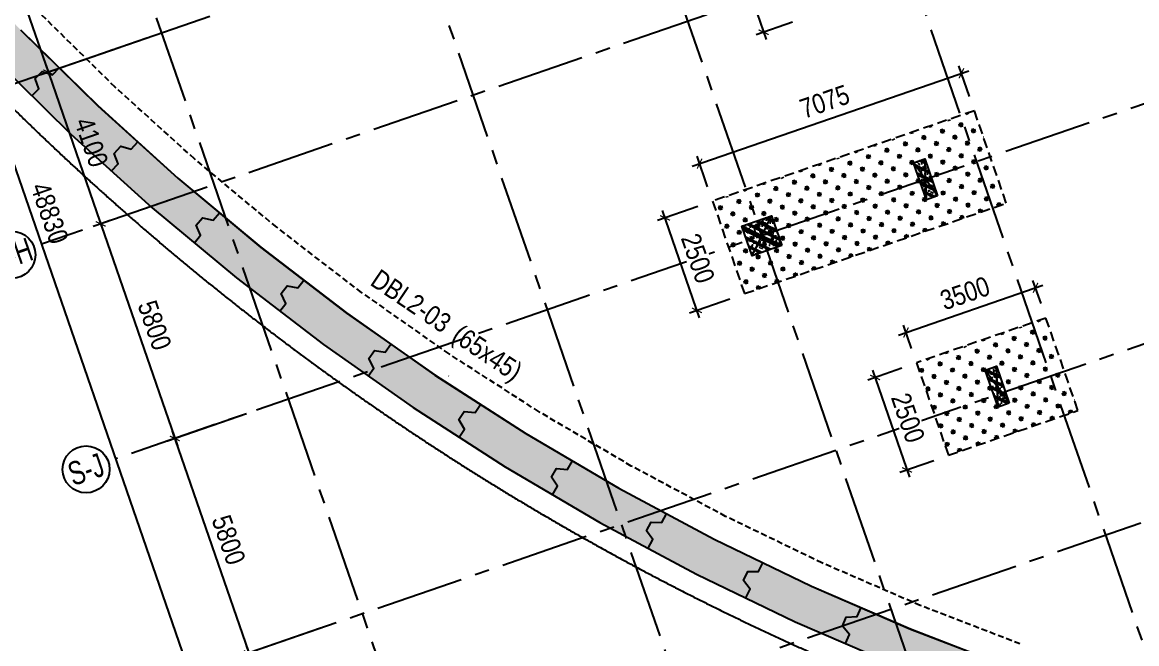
# Model space of a CAD drawing. Header units: millimetres. Extents: x -1534340 to 1713810, y -1348191 to 1114081.
# Drawn here: x 862787 to 891251, y -336203 to -320323 of the extents above; entities that cross this region are included whole.
import ezdxf
from ezdxf.enums import TextEntityAlignment as Align
from ezdxf.xclip import XClip

# ---------------------------------------------------------------- set-up
doc = ezdxf.new("R2010")
doc.units = ezdxf.units.MM
doc.header["$LTSCALE"] = 100
doc.header["$XCLIPFRAME"] = 0
doc.header["$PDMODE"] = 32
doc.header["$PDSIZE"] = 2.5
for name, pattern in [('CENTER2', [1.125, 0.75, -0.125, 0.125, -0.125]), ('DASHED', [4.5, 3, -1.5]), ('HIDDEN', [0.375, 0.25, -0.125]), ('Xref_ST_MBDV Cot vach 30.7.2022$0$DASHDOT', [1, 0.5, -0.25, 0, -0.25])]:
    doc.linetypes.add(name, pattern=pattern)
doc.layers.add('0-Hatch', color=250, linetype='Continuous', lineweight=40)
doc.layers.add('ccu12-Tencaukien', color=9, linetype='Continuous', lineweight=15)
for name, color, linetype in [('0-khuat', 3, 'HIDDEN'), ('ccu11-Khuat', 9, 'DASHED'), ('ccu11-Manh', 8, 'Continuous'), ('ccu12-Text', 31, 'Continuous'), ('ccu12-Truc', 13, 'CENTER2'), ('KC2-DIM', 251, 'Continuous'), ('KT-Dim', 8, 'Continuous'), ('Xref.Asix of Basement B2$0$Xref.Asix of Basement$0$KT-Net cot vach', 6, 'Continuous'), ('Xref_ST_MBDV Cot vach 30.7.2022$0$Xref_ST_MBDV Cot vach 30.7.2022|Xref_ST_MBDV Cot vach 30.7.2022|Xref_ST_MBDV Cot vach 30.7.2022|Xref_ST_MBDV Cot vach 30.7.2022|A-CORE-OTLN', 2, 'Continuous'), ('Xref_ST_MBDV Cot vach 30.7.2022$0$Xref_ST_MBDV Cot vach 30.7.2022|Xref_ST_MBDV Cot vach 30.7.2022|Xref_ST_MBDV Cot vach 30.7.2022|Xref_ST_MBDV Cot vach 30.7.2022|A-WALL-PATT', 251, 'Continuous'), ('Xref_ST_MBDV Cot vach 30.7.2022$0$Xref_ST_MBDV Cot vach 30.7.2022|Xref_ST_MBDV Cot vach 30.7.2022|Xref_ST_MBDV Cot vach 30.7.2022|Xref_ST_MBDV Cot vach 30.7.2022|ccu12-Thay', 7, 'Continuous'), ('Xref_ST_MBDV Cot vach 30.7.2022$0$Xref_ST_MBDV Cot vach 30.7.2022|Xref_ST_MBDV Cot vach 30.7.2022|Xref_ST_MBDV Cot vach 30.7.2022|Xref_ST_MBDV Cot vach 30.7.2022|Site_plot line', 1, 'Xref_ST_MBDV Cot vach 30.7.2022$0$DASHDOT'), ('Xref_ST_MBDV Cot vach 30.7.2022|Xref_ST_MBDV Cot vach 30.7.2022|Xref_ST_MBDV Cot vach 30.7.2022|Xref_ST_MBDV Cot vach 30.7.2022|A-GRID-SYM', 50, 'Continuous')]:
    doc.layers.add(name, color=color, linetype=linetype)
doc.styles.add('Arial Narrow', font='ARIALN.TTF')
doc.styles.add('HBA-Text', font='GOTHIC.TTF')
doc.dimstyles.new('ccu12-200', dxfattribs={"dimscale": 200, "dimtxt": 2.5, "dimasz": 1, "dimexe": 1, "dimexo": 2, "dimgap": 1, "dimtad": 1, "dimdec": 0, "dimrnd": 5, "dimdsep": 46, "dimtxsty": 'Arial Narrow', "dimblk": 'ARCHTICK', "dimcen": -1, "dimdle": 1, "dimclrd": 256, "dimclre": 256, "dimclrt": 3, "dimadec": 0, "dimazin": 2, "dimtfac": 0.1, "dimtdec": 0, "dimtmove": 0, "dimatfit": 1, "dimldrblk": 'ARCHTICK', "dimfxl": 1, "dimtvp": 0.833333, "dimtolj": 1, "dimtzin": 12, "dimarcsym": 0})
pattern_1 = [(50, (-650, 1050), (286.904, -25.1), [30, -330]), (355, (-650, 1050), (-55.5, 300.877), [24, -264]), (100.451, (-626.1, 1047.9), (231.404, 275.776), [25.496, -280.457]), (46.184, (-650, 1130), (426.9, -66.21), [45, -495]), (96.636, (-614.43, 1124.5), (373.87, 389.65), [38.24, -420.685]), (351.184, (-650, 1130), (373.86, 389.65), [36, -396]), (21, (-610, 1110), (238.763, -161.048), [30, -330]), (326, (-610, 1110), (97.326, 290.06), [24, -264]), (71.451, (-590.1, 1096.58), (336.09, 129.01), [25.496, -280.457]), (37.5, (-650, 1050), (4.864, 133.1575), [0, -260.8, 0, -268, 0, -265]), (7.5, (-650, 1050), (105.228, 157.765), [0, -152.8, 0, -254.8, 0, -101]), (327.5, (-739.2, 1050), (213.529, -9.022), [0, -100, 0, -312, 0, -414]), (317.5, (-779.2, 1050), (233.274, 40.042), [0, -130, 0, -207.2, 0, -294]), (45, (-650, 1050), (-120.208, 120.208), []), (45, (-650, 1099), (-120.208, 120.208), [])]

# ---------------------------------------------------------------- blocks, each defined once
blk = doc.blocks.new('Xref_ST_MBDV Cot vach 30.7.2022$0$Tuong Vay01-flat-1')
at = {"layer": 'Xref_ST_MBDV Cot vach 30.7.2022$0$Xref_ST_MBDV Cot vach 30.7.2022|Xref_ST_MBDV Cot vach 30.7.2022|Xref_ST_MBDV Cot vach 30.7.2022|Xref_ST_MBDV Cot vach 30.7.2022|A-WALL-PATT'}
h = blk.add_hatch(dxfattribs=at)
h.set_pattern_fill('ACET-2D-VATLIEU04', color=256, scale=50, pattern_type=2)
h.set_pattern_definition([(50, (-11139561.84, -1407213.45), (-225.902474, 189.5546825), [37.5, -412.5]), (355, (-11139561.84, -1407213.45), (32.127212, 367.215716), [30, -330]), (100.4514, (-11139531.95, -1407216.06), (-341.231527, -62.944187), [31.870095, -350.571056]), (46.1842, (-11139561.84, -1407113.45), (-319.180497, 306.252097), [56.25, -618.75]), (96.6356, (-11139517.37, -1407120.34), (-516.995922, -60.144022), [47.805144, -525.8565]), (351.1842, (-11139561.84, -1407113.45), (84.740774, 546.39543), [45, -495]), (21, (-11139511.84, -1407138.45), (-105.680822, 275.3079534), [37.5, -412.5]), (326, (-11139511.84, -1407138.45), (206.128805, 305.59852), [30, -330]), (71.4514, (-11139486.97, -1407155.22), (-328.963765, 110.380101), [31.870095, -350.571056]), (37.5, (-11139561.84, -1407213.45), (-78.1345294, 101.8269012), [0, -326, 0, -335, 0, -331.25]), (7.5, (-11139561.84, -1407213.45), (-23.2793464, 176.824191), [0, -191, 0, -318.5, 0, -126.25]), (327.5, (-11139673.34, -1407213.45), (71.9444175, 112.9301145), [0, -125, 0, -390, 0, -517.5000003]), (317.5, (-11139723.34, -1407213.45), (158.0205496, 172.449169), [0, -162.5, 0, -259, 0, -367.5]), (45, (-11139561.84, -1407213.45), (-150.260191, 150.260191), []), (45, (-11139561.84, -1407152.2), (-150.260191, 150.260191), [])])
h.paths.add_polyline_path([(-82665, -118500), (-81837, -121132), (-80903, -123728), (-79863, -126284), (-78720, -128795), (-77475, -131258), (-76131, -133667), (-74689, -136020), (-73153, -138312), (-71525, -140539), (-69807, -142699), (-68002, -144786), (-66114, -146798), (-64145, -148731), (-62100, -150582), (-59980, -152349), (-57790, -154027), (-55533, -155614), (-53213, -157109), (-50835, -158507), (-48401, -159807), (-45916, -161007), (-43385, -162104), (-40811, -163097), (-38198, -163985), (-35551, -164765), (-32875, -165436), (-30174, -165998), (-27451, -166448), (-24702, -166789), (-4397, -168938), (36420, -167648), (41836, -160719), (12445, -24368), (8473, -9249), (-4719, -5521), (-10557, -9947), (-34021, -27848), (-39777, -32009), (-41249, -35294), (-45787, -38574), (-49368, -38942), (-57644, -44924), (-59845, -46601), (-61969, -48362), (-64020, -50208), (-65993, -52137), (-67887, -54144), (-69696, -56226), (-71420, -58381), (-73054, -60604), (-74596, -62892), (-76043, -65242), (-77394, -67648), (-78645, -70107), (-79794, -72615), (-80841, -75168), (-81782, -77762), (-82617, -80392), (-83343, -83054), (-83961, -85743), (-84468, -88455), (-84865, -91186), (-85149, -93930), (-85321, -96684), (-85381, -99530), (-85329, -102201), (-85163, -104955), (-84886, -107701), (-84496, -110432), (-83996, -113146), (-83385, -115836)], flags=16)
h.paths.add_polyline_path([(-83625, -118781), (-82785, -121452), (-81837, -124086), (-80781, -126680), (-79621, -129228), (-78358, -131727), (-76994, -134172), (-75531, -136560), (-73973, -138886), (-72320, -141146), (-70577, -143337), (-68746, -145455), (-66829, -147497), (-64832, -149459), (-62755, -151337), (-60604, -153130), (-58382, -154833), (-56092, -156444), (-53738, -157960), (-51324, -159379), (-48854, -160699), (-46333, -161916), (-43764, -163030), (-41151, -164038), (-38500, -164938), (-35814, -165730), (-33098, -166411), (-30357, -166981), (-27595, -167438), (-24816, -167783), (-4434, -169940), (36920, -168633), (42913, -160966), (13418, -24135), (9295, -8442), (-4926, -4424), (-11163, -9151), (-34617, -27045), (-40580, -31355), (-42052, -34640), (-46156, -37607), (-49737, -37975), (-58240, -44121), (-60467, -45819), (-62623, -47605), (-64704, -49479), (-66707, -51435), (-68628, -53472), (-70465, -55586), (-72214, -57772), (-73872, -60029), (-75437, -62350), (-76905, -64734), (-78276, -67176), (-79545, -69672), (-80712, -72217), (-81774, -74808), (-82729, -77440), (-83576, -80109), (-84314, -82810), (-84940, -85539), (-85455, -88291), (-85857, -91062), (-86146, -93847), (-86321, -96642), (-86382, -99529), (-86328, -102241), (-86160, -105036), (-85879, -107821), (-85484, -110593), (-84976, -113347), (-84356, -116078)])
at = {"layer": 'Xref_ST_MBDV Cot vach 30.7.2022$0$Xref_ST_MBDV Cot vach 30.7.2022|Xref_ST_MBDV Cot vach 30.7.2022|Xref_ST_MBDV Cot vach 30.7.2022|Xref_ST_MBDV Cot vach 30.7.2022|A-CORE-OTLN', "color": 6}
for points in [[(-66829, -147497), (-64832, -149459), (-62755, -151337), (-60604, -153130), (-58382, -154833), (-56092, -156444), (-53738, -157960), (-51324, -159379), (-48854, -160699), (-46333, -161916), (-43764, -163030), (-41151, -164038), (-38500, -164938), (-35814, -165730), (-33098, -166411), (-30357, -166981), (-27595, -167438), (-24816, -167783), (-4434, -169940)], [(-66114, -146798), (-64145, -148731), (-62100, -150582), (-59980, -152349), (-57790, -154027), (-55533, -155614), (-53213, -157109), (-50835, -158507), (-48401, -159807), (-45916, -161007), (-43385, -162104), (-40811, -163097), (-38198, -163985), (-35551, -164765), (-32875, -165436), (-30174, -165998), (-27451, -166448), (-24702, -166789), (-4397, -168938)]]:
    blk.add_lwpolyline(points, dxfattribs=at)
at = {"layer": 'Xref_ST_MBDV Cot vach 30.7.2022$0$Xref_ST_MBDV Cot vach 30.7.2022|Xref_ST_MBDV Cot vach 30.7.2022|Xref_ST_MBDV Cot vach 30.7.2022|Xref_ST_MBDV Cot vach 30.7.2022|ccu12-Thay', "ltscale": 10}
for points in [[(-65830, -148478), (-65655, -148300), (-65746, -148035), (-65571, -147857), (-65305, -147943), (-65130, -147764)], [(-63793, -150398), (-63626, -150213), (-63727, -149952), (-63560, -149767), (-63290, -149842), (-63123, -149657)], [(-61680, -152234), (-61520, -152042), (-61632, -151786), (-61472, -151593), (-61200, -151657), (-61040, -151465)], [(-59493, -153981), (-59341, -153783), (-59464, -153532), (-59311, -153333), (-59037, -153386), (-58885, -153188)], [(-57237, -155639), (-57093, -155434), (-57226, -155188), (-57082, -154983), (-56805, -155025), (-56661, -154821)], [(-54915, -157202), (-54779, -156992), (-54922, -156752), (-54787, -156541), (-54508, -156572), (-54373, -156362)], [(-52531, -158670), (-52404, -158455), (-52557, -158220), (-52430, -158004), (-52151, -158023), (-52024, -157808)], [(-50089, -160039), (-49971, -159819), (-50133, -159590), (-50015, -159370), (-49736, -159377), (-49618, -159157)], [(-47594, -161307), (-47485, -161082), (-47656, -160861), (-47547, -160636), (-47267, -160632), (-47159, -160407)], [(-45048, -162473), (-44949, -162244), (-45129, -162029), (-45029, -161800), (-44750, -161785), (-44651, -161555)]]:
    blk.add_lwpolyline(points, dxfattribs=at)
at = {"layer": 'Xref_ST_MBDV Cot vach 30.7.2022$0$Xref_ST_MBDV Cot vach 30.7.2022|Xref_ST_MBDV Cot vach 30.7.2022|Xref_ST_MBDV Cot vach 30.7.2022|Xref_ST_MBDV Cot vach 30.7.2022|Site_plot line', "ltscale": 5000}
blk.add_arc((-17764, -99529), 69167, 126.14636, 263.7927, dxfattribs=at)
blk = doc.blocks.new('GRID-SYM-flat-91')
at = {"layer": 'Xref_ST_MBDV Cot vach 30.7.2022|Xref_ST_MBDV Cot vach 30.7.2022|Xref_ST_MBDV Cot vach 30.7.2022|Xref_ST_MBDV Cot vach 30.7.2022|A-GRID-SYM'}
blk.add_circle((0, 0, 0), 900, dxfattribs=at)
at = {"layer": 'Xref_ST_MBDV Cot vach 30.7.2022|Xref_ST_MBDV Cot vach 30.7.2022|Xref_ST_MBDV Cot vach 30.7.2022|Xref_ST_MBDV Cot vach 30.7.2022|A-GRID-SYM', "style": 'HBA-Text'}
blk.add_attdef('GRID', text='', height=900, rotation=19.0471, dxfattribs=at).set_placement((0, 0, 0), align=Align.MIDDLE_CENTER)
blk = doc.blocks.new('_ARCHTICK')
at = {"color": 0, "linetype": 'ByBlock', "const_width": 0.15}
blk.add_lwpolyline([(-0.5, -0.5), (0.5, 0.5)], dxfattribs=at)
blk = doc.blocks.new('*D1140')
at = {"layer": 'Defpoints', "color": 0, "transparency": 16777216}
for p in [(312032, -68726, 0), (315815, -77470), (312921, -78469)]:
    blk.add_point(p, dxfattribs=at)
at = {"layer": 'KT-Dim', "lineweight": -2, "transparency": 16777216}
for p, q in [((311654, -68857), (309632, -69555)), ((309756, -69300), (312986, -78659)), ((315437, -77601), (312732, -78535))]:
    blk.add_line(p, q, dxfattribs=at)
at = {"layer": 'KT-Dim', "lineweight": -2, "transparency": 16777216, "xscale": 200, "yscale": 200, "zscale": 200}
for p, rotation in [((309821, -69489), 109.0471379636341), ((312921, -78469), 289.0471379636341)]:
    blk.add_blockref('_ARCHTICK', p, dxfattribs=dict(at, rotation=rotation))
at = {"layer": 'KT-Dim', "color": 3, "transparency": 16777216, "insert": (311801, -73831), "char_height": 500, "attachment_point": 5, "rotation": 289.0471, "style": 'Arial Narrow'}
blk.add_mtext('\\A1;9500', dxfattribs=at)
blk = doc.blocks.new('GRID-SYM-flat-103')
at = {"layer": 'Xref_ST_MBDV Cot vach 30.7.2022|Xref_ST_MBDV Cot vach 30.7.2022|Xref_ST_MBDV Cot vach 30.7.2022|Xref_ST_MBDV Cot vach 30.7.2022|A-GRID-SYM'}
blk.add_circle((0, 0, 0), 900, dxfattribs=at)
at = {"layer": 'Xref_ST_MBDV Cot vach 30.7.2022|Xref_ST_MBDV Cot vach 30.7.2022|Xref_ST_MBDV Cot vach 30.7.2022|Xref_ST_MBDV Cot vach 30.7.2022|A-GRID-SYM', "style": 'HBA-Text'}
blk.add_attdef('GRID', text='', height=900, rotation=19.0471, dxfattribs=at).set_placement((0, 0, 0), align=Align.MIDDLE_CENTER)
blk = doc.blocks.new('*D1107')
at = {"layer": 'Defpoints', "color": 0, "transparency": 16777216}
for p in [(315132, -77706, 0), (316470, -81582, 0), (314259, -82345)]:
    blk.add_point(p, dxfattribs=at)
at = {"layer": 'KT-Dim', "lineweight": -2, "transparency": 16777216}
for p, q in [((314754, -77837), (312732, -78535)), ((312856, -78280), (314324, -82534)), ((316092, -81712), (314070, -82410))]:
    blk.add_line(p, q, dxfattribs=at)
at = {"layer": 'KT-Dim', "lineweight": -2, "transparency": 16777216, "xscale": 200, "yscale": 200, "zscale": 200}
for p, rotation in [((312921, -78469), 109.0471379636341), ((314259, -82345), 289.0471379636341)]:
    blk.add_blockref('_ARCHTICK', p, dxfattribs=dict(at, rotation=rotation))
at = {"layer": 'KT-Dim', "color": 3, "transparency": 16777216, "insert": (314021, -80259), "char_height": 500, "attachment_point": 5, "rotation": 289.0471, "style": 'Arial Narrow'}
blk.add_mtext('\\A1;4100', dxfattribs=at)
blk = doc.blocks.new('*D1108')
at = {"layer": 'Defpoints', "color": 0, "transparency": 16777216}
for p in [(316470, -81582, 0), (318361, -87065, 0), (316152, -87827)]:
    blk.add_point(p, dxfattribs=at)
at = {"layer": 'KT-Dim', "lineweight": -2, "transparency": 16777216}
for p, q in [((316092, -81712), (314070, -82410)), ((314194, -82156), (316217, -88016)), ((317983, -87195), (315963, -87893))]:
    blk.add_line(p, q, dxfattribs=at)
at = {"layer": 'KT-Dim', "lineweight": -2, "transparency": 16777216, "xscale": 200, "yscale": 200, "zscale": 200}
for p, rotation in [((314259, -82345), 109.0471379636341), ((316152, -87827), 289.0471379636341)]:
    blk.add_blockref('_ARCHTICK', p, dxfattribs=dict(at, rotation=rotation))
at = {"layer": 'KT-Dim', "color": 3, "transparency": 16777216, "insert": (315636, -84937), "char_height": 500, "attachment_point": 5, "rotation": 289.0471, "style": 'Arial Narrow'}
blk.add_mtext('\\A1;5800', dxfattribs=at)
blk = doc.blocks.new('*D1109')
at = {"layer": 'Defpoints', "color": 0, "transparency": 16777216}
for p in [(306861, -58345, 0), (323836, -104143), (320491, -105298)]:
    blk.add_point(p, dxfattribs=at)
at = {"layer": 'KT-Dim', "lineweight": -2, "transparency": 16777216}
for p, q in [((306483, -58476), (304366, -59206)), ((304490, -58952), (320556, -105487)), ((323458, -104273), (320302, -105363))]:
    blk.add_line(p, q, dxfattribs=at)
at = {"layer": 'KT-Dim', "lineweight": -2, "transparency": 16777216, "xscale": 200, "yscale": 200, "zscale": 200}
for p, rotation in [((304555, -59141), 109.0471379636341), ((320491, -105298), 289.0471379636341)]:
    blk.add_blockref('_ARCHTICK', p, dxfattribs=dict(at, rotation=rotation))
at = {"layer": 'KT-Dim', "color": 3, "transparency": 16777216, "insert": (312954, -82071), "char_height": 500, "attachment_point": 5, "rotation": 289.0471, "style": 'Arial Narrow'}
blk.add_mtext('\\A1;48830', dxfattribs=at)
blk = doc.blocks.new('*D1110')
at = {"layer": 'Defpoints', "color": 0, "transparency": 16777216}
for p in [(318361, -87065, 0), (320256, -92546, 0), (318043, -93310)]:
    blk.add_point(p, dxfattribs=at)
at = {"layer": 'KT-Dim', "lineweight": -2, "transparency": 16777216}
for p, q in [((317983, -87195), (315961, -87893)), ((316085, -87639), (318108, -93500)), ((319877, -92677), (317854, -93376))]:
    blk.add_line(p, q, dxfattribs=at)
at = {"layer": 'KT-Dim', "lineweight": -2, "transparency": 16777216, "xscale": 200, "yscale": 200, "zscale": 200}
for p, rotation in [((316150, -87828), 109.0471379636341), ((318043, -93310), 289.0471379636341)]:
    blk.add_blockref('_ARCHTICK', p, dxfattribs=dict(at, rotation=rotation))
at = {"layer": 'KT-Dim', "color": 3, "transparency": 16777216, "insert": (317527, -90421), "char_height": 500, "attachment_point": 5, "rotation": 289.0471, "style": 'Arial Narrow'}
blk.add_mtext('\\A1;5800', dxfattribs=at)
blk = doc.blocks.new('*D1111')
at = {"layer": 'Defpoints', "color": 0, "transparency": 16777216}
for p in [(320256, -92546, 0), (321659, -96611, 0), (319448, -97374)]:
    blk.add_point(p, dxfattribs=at)
at = {"layer": 'KT-Dim', "lineweight": -2, "transparency": 16777216}
for p, q in [((319877, -92677), (317856, -93375)), ((317979, -93121), (319513, -97563)), ((321281, -96742), (319259, -97440))]:
    blk.add_line(p, q, dxfattribs=at)
at = {"layer": 'KT-Dim', "lineweight": -2, "transparency": 16777216, "xscale": 200, "yscale": 200, "zscale": 200}
for p, rotation in [((318045, -93310), 109.0471379636341), ((319448, -97374), 289.0471379636341)]:
    blk.add_blockref('_ARCHTICK', p, dxfattribs=dict(at, rotation=rotation))
at = {"layer": 'KT-Dim', "color": 3, "transparency": 16777216, "insert": (319177, -95193), "char_height": 500, "attachment_point": 5, "rotation": 289.0471, "style": 'Arial Narrow'}
blk.add_mtext('\\A1;4300', dxfattribs=at)
blk = doc.blocks.new('*U343')
h = blk.add_hatch()
h.set_pattern_fill('VATLIEU04', color=250, scale=40, style=0, pattern_type=2)
h.set_pattern_definition([(50, (-150, 850), (286.904, -25.1), [30, -330]), (355, (-150, 850), (-55.5, 300.877), [24, -264]), (100.451, (-126.1, 847.9), (231.404, 275.776), [25.496, -280.457]), (46.184, (-150, 930), (426.9, -66.21), [45, -495]), (96.636, (-114.43, 924.5), (373.87, 389.65), [38.24, -420.69]), (351.184, (-150, 930), (373.86, 389.65), [36, -396]), (21, (-110, 910), (238.763, -161.048), [30, -330]), (326, (-110, 910), (97.326, 290.06), [24, -264]), (71.451, (-90.1, 896.58), (336.09, 129.01), [25.496, -280.457]), (37.5, (-150, 850), (4.864, 133.1575), [0, -260.8, 0, -268, 0, -265]), (7.5, (-150, 850), (105.228, 157.765), [0, -152.8, 0, -254.8, 0, -101]), (327.5, (-239.2, 850), (213.529, -9.022), [0, -100, 0, -312, 0, -414]), (317.5, (-279.2, 850), (233.274, 40.042), [0, -130, 0, -207.2, 0, -294]), (45, (-150, 850), (-120.208, 120.208), []), (45, (-150, 899), (-120.208, 120.208), [])])
h.paths.add_polyline_path([(-475, -475), (325, -475), (325, 325), (-475, 325)])
at = {"color": 6, "ltscale": 0.25}
blk.add_lwpolyline([(-475, -475), (325, -475), (325, 325), (-475, 325)], close=True, dxfattribs=at)
at = {"layer": 'Defpoints', "linetype": 'ByBlock', "ltscale": 30}
for p, q in [((325, -475), (-475, 325)), ((-475, -475), (325, 325))]:
    blk.add_line(p, q, dxfattribs=at)
blk = doc.blocks.new('*U154')
h = blk.add_hatch()
h.set_pattern_fill('VATLIEU04', color=250, scale=40, style=0, pattern_type=2)
h.set_pattern_definition(pattern_1)
h.paths.add_polyline_path([(-475, -475), (-175, -475), (-175, 525), (-475, 525)])
at = {"color": 6, "ltscale": 0.25}
blk.add_lwpolyline([(-475, -475), (-175, -475), (-175, 525), (-475, 525)], close=True, dxfattribs=at)
at = {"layer": 'Defpoints', "linetype": 'ByBlock', "ltscale": 30}
for p, q in [((-175, -475), (-475, 525)), ((-475, -475), (-175, 525))]:
    blk.add_line(p, q, dxfattribs=at)
blk = doc.blocks.new('*U156')
h = blk.add_hatch()
h.set_pattern_fill('VATLIEU04', color=250, scale=40, style=0, pattern_type=2)
h.set_pattern_definition(pattern_1)
h.paths.add_polyline_path([(-475, -475), (-175, -475), (-175, 525), (-475, 525)])
at = {"color": 6, "ltscale": 0.25}
blk.add_lwpolyline([(-475, -475), (-175, -475), (-175, 525), (-475, 525)], close=True, dxfattribs=at)
at = {"layer": 'Defpoints', "linetype": 'ByBlock', "ltscale": 30}
for p, q in [((-175, -475), (-475, 525)), ((-475, -475), (-175, 525))]:
    blk.add_line(p, q, dxfattribs=at)
blk = doc.blocks.new('MBDV-B1-T1-PN')
at = {"layer": 'Xref.Asix of Basement B2$0$Xref.Asix of Basement$0$KT-Net cot vach', "linetype": 'ByBlock', "xscale": -0.9999999999999998, "rotation": 19.04713796363401}
for name, p in [('*U154', (26067, -23717)), ('*U343', (22088, -24985)), ('*U156', (27896, -29013))]:
    blk.add_blockref(name, p, dxfattribs=at)
blk = doc.blocks.new('*U704')
at = {"layer": 'ccu12-Tencaukien', "color": 8, "ltscale": 10000}
blk.add_line((361, -155), (354, -155), dxfattribs=at)
at = {"layer": 'ccu12-Text', "color": 2, "style": 'Arial Narrow', "width": 0.8}
blk.add_attdef('SH', text='', height=300, dxfattribs=at).set_placement((276, 6), align=Align.BOTTOM_RIGHT)
at = {"layer": 'ccu12-Text', "color": 31, "style": 'Arial Narrow', "width": 0.8}
for tag, p in [('(', (508, -75)), ('KT', (633, -75)), (')', (963, -75))]:
    blk.add_attdef(tag, text='', height=250, dxfattribs=at).set_placement(p, align=Align.BOTTOM_LEFT)
blk = doc.blocks.new('*D1239')
at = {"layer": 'Defpoints', "color": 0, "ltscale": 0.5, "transparency": 16777216}
for p in [(882025, -317827), (882840, -320191), (881722, -320577)]:
    blk.add_point(p, dxfattribs=at)
at = {"layer": 'KC2-DIM', "lineweight": -2, "ltscale": 0.5, "transparency": 16777216}
for p, q in [((881647, -317958), (880717, -318279)), ((880841, -318024), (881787, -320766)), ((882462, -320321), (881533, -320642))]:
    blk.add_line(p, q, dxfattribs=at)
at = {"layer": 'KC2-DIM', "lineweight": -2, "ltscale": 0.5, "transparency": 16777216, "xscale": 200, "yscale": 200, "zscale": 200}
for p, rotation in [((880906, -318214), 109.0471312622707), ((881722, -320577), 289.0471312622706)]:
    blk.add_blockref('_ARCHTICK', p, dxfattribs=dict(at, rotation=rotation))
at = {"layer": 'KC2-DIM', "color": 3, "ltscale": 0.5, "transparency": 16777216, "insert": (881745, -319247), "char_height": 500, "attachment_point": 5, "rotation": 289.0471, "style": 'Arial Narrow', "bg_fill": 3, "box_fill_scale": 1.1, "bg_fill_color": 256, "bg_fill_true_color": 13158600, "bg_fill_transparency": 0}
blk.add_mtext('\\A1;2500', dxfattribs=at)
blk = doc.blocks.new('*D1278')
at = {"layer": 'Defpoints', "color": 0, "ltscale": 0.5, "transparency": 16777216}
for p in [(880421, -324903), (879204, -325323), (881237, -327266)]:
    blk.add_point(p, dxfattribs=at)
at = {"layer": 'KC2-DIM', "lineweight": -2, "ltscale": 0.5, "transparency": 16777216}
for p, q in [((880043, -325033), (879015, -325388)), ((880085, -327875), (879138, -325134)), ((880859, -327397), (879830, -327752))]:
    blk.add_line(p, q, dxfattribs=at)
at = {"layer": 'KC2-DIM', "lineweight": -2, "ltscale": 0.5, "transparency": 16777216, "xscale": 200, "yscale": 200, "zscale": 200}
for p, rotation in [((879204, -325323), 109.0471379539888), ((880019, -327686), 289.0471379539889)]:
    blk.add_blockref('_ARCHTICK', p, dxfattribs=dict(at, rotation=rotation))
at = {"layer": 'KC2-DIM', "color": 3, "ltscale": 0.5, "transparency": 16777216, "insert": (880042, -326356), "char_height": 500, "attachment_point": 5, "rotation": 289.0471, "style": 'Arial Narrow', "bg_fill": 3, "box_fill_scale": 1.1, "bg_fill_color": 256, "bg_fill_true_color": 13158600, "bg_fill_transparency": 0}
blk.add_mtext('\\A1;2500', dxfattribs=at)
blk = doc.blocks.new('*D1279')
at = {"layer": 'Defpoints', "color": 0, "ltscale": 0.5, "transparency": 16777216}
for p in [(885629, -329033), (886445, -331396), (885386, -331762)]:
    blk.add_point(p, dxfattribs=at)
at = {"layer": 'KC2-DIM', "lineweight": -2, "ltscale": 0.5, "transparency": 16777216}
for p, q in [((885251, -329163), (884381, -329464)), ((884504, -329210), (885451, -331951)), ((886067, -331527), (885197, -331827))]:
    blk.add_line(p, q, dxfattribs=at)
at = {"layer": 'KC2-DIM', "lineweight": -2, "ltscale": 0.5, "transparency": 16777216, "xscale": 200, "yscale": 200, "zscale": 200}
for p, rotation in [((884570, -329399), 109.0471312622707), ((885386, -331762), 289.0471312622706)]:
    blk.add_blockref('_ARCHTICK', p, dxfattribs=dict(at, rotation=rotation))
at = {"layer": 'KC2-DIM', "color": 3, "ltscale": 0.5, "transparency": 16777216, "insert": (885408, -330432), "char_height": 500, "attachment_point": 5, "rotation": 289.0471, "style": 'Arial Narrow', "bg_fill": 3, "box_fill_scale": 1.1, "bg_fill_color": 256, "bg_fill_true_color": 13158600, "bg_fill_transparency": 0}
blk.add_mtext('\\A1;2500', dxfattribs=at)
blk = doc.blocks.new('*D1280')
at = {"layer": 'Defpoints', "color": 0, "ltscale": 0.5, "transparency": 16777216}
for p in [(888667, -327107), (888937, -327891), (885629, -329033)]:
    blk.add_point(p, dxfattribs=at)
at = {"layer": 'KC2-DIM', "lineweight": -2, "ltscale": 0.5, "transparency": 16777216}
for p, q in [((885169, -328314), (888856, -327041)), ((888807, -327513), (888601, -326918)), ((885498, -328655), (885293, -328060))]:
    blk.add_line(p, q, dxfattribs=at)
at = {"layer": 'KC2-DIM', "lineweight": -2, "ltscale": 0.5, "transparency": 16777216, "xscale": 200, "yscale": 200, "zscale": 200}
for p, rotation in [((888667, -327107), 19.04713126228067), ((885358, -328249), 199.0471312622807)]:
    blk.add_blockref('_ARCHTICK', p, dxfattribs=dict(at, rotation=rotation))
at = {"layer": 'KC2-DIM', "color": 3, "ltscale": 0.5, "transparency": 16777216, "insert": (886864, -327247), "char_height": 500, "attachment_point": 5, "rotation": 19.0471, "style": 'Arial Narrow', "bg_fill": 3, "box_fill_scale": 1.1, "bg_fill_color": 256, "bg_fill_true_color": 13158600, "bg_fill_transparency": 0}
blk.add_mtext('\\A1;3500', dxfattribs=at)
blk = doc.blocks.new('*D1303')
at = {"layer": 'Defpoints', "color": 0, "ltscale": 0.5, "transparency": 16777216}
for p in [(886774, -321626), (887109, -322594), (880421, -324903)]:
    blk.add_point(p, dxfattribs=at)
at = {"layer": 'KC2-DIM', "lineweight": -2, "ltscale": 0.5, "transparency": 16777216}
for p, q in [((879897, -324000), (886963, -321560)), ((886978, -322216), (886709, -321436)), ((880290, -324525), (880021, -323745))]:
    blk.add_line(p, q, dxfattribs=at)
at = {"layer": 'KC2-DIM', "lineweight": -2, "ltscale": 0.5, "transparency": 16777216, "xscale": 200, "yscale": 200, "zscale": 200}
for p, rotation in [((886774, -321626), 19.04713536585253), ((880086, -323934), 199.0471353658525)]:
    blk.add_blockref('_ARCHTICK', p, dxfattribs=dict(at, rotation=rotation))
at = {"layer": 'KC2-DIM', "color": 3, "ltscale": 0.5, "transparency": 16777216, "insert": (883282, -322350), "char_height": 500, "attachment_point": 5, "rotation": 19.0471, "style": 'Arial Narrow', "bg_fill": 3, "box_fill_scale": 1.1, "bg_fill_color": 256, "bg_fill_true_color": 13158600, "bg_fill_transparency": 0}
blk.add_mtext('\\A1;7075', dxfattribs=at)
blk = doc.blocks.new('Grid-ST-flat-3')
at = {"layer": 'ccu12-Truc', "ltscale": 30}
for p, q in [((324450.3, -45484.5), (343539.5, -100776)), ((318967.8, -47377.3), (338057.1, -102668.8)), ((313485.4, -49270.1), (332574.6, -104561.6)), ((306868.6, -51554.5), (325957.9, -106846)), ((377595.9, -60477.9), (312746.7, -82867)), ((352142.8, -64928.1), (311408.7, -78991.5)), ((377787.3, -66547.8), (314639.5, -88349.4)), ((368131.1, -76017.5), (316532.3, -93831.9)), ((369534.4, -80082.1), (317935.6, -97896.5))]:
    blk.add_line(p, q, dxfattribs=at)
at = {"layer": 'KT-Dim'}
ref = blk.add_blockref('GRID-SYM-flat-103', (311992.9, -83134.8, 0), dxfattribs=dict(at, xscale=0.6666666666666666, yscale=0.6666666666666666, zscale=0.6666666666666666))
ref.add_attrib('GRID', 'S-H', dxfattribs={"layer": 'Xref_ST_MBDV Cot vach 30.7.2022|Xref_ST_MBDV Cot vach 30.7.2022|Xref_ST_MBDV Cot vach 30.7.2022|Xref_ST_MBDV Cot vach 30.7.2022|A-GRID-SYM', "height": 600, "rotation": 19, "style": 'HBA-Text', "width": 0.75}).set_placement((311992.9, -83134.8, 0), align=Align.MIDDLE_CENTER)
ref = blk.add_blockref('GRID-SYM-flat-91', (313885.7, -88617.3, 0), dxfattribs=dict(at, xscale=0.6666666666666666, yscale=0.6666666666666666, zscale=0.6666666666666666))
ref.add_attrib('GRID', 'S-J', dxfattribs={"layer": 'Xref_ST_MBDV Cot vach 30.7.2022|Xref_ST_MBDV Cot vach 30.7.2022|Xref_ST_MBDV Cot vach 30.7.2022|Xref_ST_MBDV Cot vach 30.7.2022|A-GRID-SYM', "height": 600, "rotation": 19, "style": 'HBA-Text', "width": 0.75}).set_placement((313885.7, -88617.3, 0), align=Align.MIDDLE_CENTER)
for base, p1, p2, picture, middle in [((320490.9, -105297.8, 0), (306860.8, -58345.3), (323836, -104142.9, 0), '*D1109', (312953.5, -82070.9, 0)), ((312921.2, -78469.5, 0), (312031.6, -68726.2, 0), (315815.2, -77470.3, 0), '*D1140', (311801.4, -73830.9, 0)), ((314259.2, -82345, 0), (315132, -77706.2, 0), (316470, -81581.7), '*D1107', (314020.5, -80258.6, 0)), ((316151.9, -87827.3, 0), (316469.9, -81581.6), (318360.7, -87064.7), '*D1108', (315635.9, -84937.5, 0)), ((318042.7, -93310.5, 0), (318360.7, -87064.7), (320255.6, -92546.5), '*D1110', (317526.7, -90420.6, 0)), ((319448, -97374.3, 0), (320255.6, -92546.5), (321658.8, -96611), '*D1111', (319176.8, -95193.5, 0))]:
    dim = blk.add_linear_dim(base=base, p1=p1, p2=p2, angle=109.04714, dimstyle='ccu12-200', dxfattribs=at)
    dim.commit()
    dim.dimension.update_dxf_attribs({"geometry": picture, "text_midpoint": middle})

msp = doc.modelspace()

# ---------------------------------------------------------------- hatches: boundary and pattern name
at = {"layer": '0-Hatch', "ltscale": 2}
h = msp.add_hatch(dxfattribs=at)
h.set_pattern_fill('CROSS', color=256, scale=1000, angle=109.04714, style=0)
h.set_pattern_definition([(109.047138, (4919703.28, -7263090.58), (-317.899085, 154.726118), [125, -375]), (199.047138, (4919741.96, -7263011.1), (-154.726118, -317.899085), [125, -375])])
h.paths.add_polyline_path([(887105, -322583.7), (887920.8, -324946.8), (881233.2, -327255.7), (880417.3, -324892.6)])
h = msp.add_hatch(dxfattribs=at)
h.set_pattern_fill('CROSS', color=256, scale=1000, angle=109.04714, style=0)
h.set_pattern_definition([(109.047138, (4921532, -7268387.29), (-317.899085, 154.726118), [125, -375]), (199.047138, (4921570.68, -7268307.8), (-154.726118, -317.899085), [125, -375])])
h.paths.add_polyline_path([(888933.7, -327880.4), (885625.3, -329022.6), (886441.2, -331385.8), (889749.5, -330243.5)])

# ---------------------------------------------------------------- linework, layer by layer
at = {"layer": '0-khuat', "ltscale": 10}
for points in [[(887920.8, -324946.8), (887105, -322583.7), (880417.3, -324892.6), (881233.2, -327255.7)], [(889749.5, -330243.5), (888933.7, -327880.4), (885625.3, -329022.6), (886441.2, -331385.8)]]:
    msp.add_lwpolyline(points, close=True, dxfattribs=at)
at = {"layer": 'ccu11-Khuat', "ltscale": 0.5}
for p, q in [((865158.7, -321979.9), (863208.9, -320065.3)), ((867185, -323813.4), (865158.7, -321979.9)), ((869284.3, -325562.7), (867185, -323813.4)), ((871453.3, -327224.9), (869284.3, -325562.7)), ((873688.4, -328797.2), (871453.3, -327224.9)), ((875985.7, -330277), (873688.4, -328797.2)), ((878341.4, -331661.8), (875985.7, -330277)), ((880751.7, -332949.4), (878341.4, -331661.8)), ((883212.5, -334137.6), (880751.7, -332949.4)), ((885719.8, -335224.4), (883212.5, -334137.6)), ((888269.3, -336208.1), (885719.8, -335224.4))]:
    msp.add_line(p, q, dxfattribs=at)
at = {"layer": 'Xref_ST_MBDV Cot vach 30.7.2022$0$Xref_ST_MBDV Cot vach 30.7.2022|Xref_ST_MBDV Cot vach 30.7.2022|Xref_ST_MBDV Cot vach 30.7.2022|Xref_ST_MBDV Cot vach 30.7.2022|A-CORE-OTLN', "color": 6}
msp.add_lwpolyline([(862744, -320519.8), (864712.7, -322453), (866758.7, -324304.3), (868878.4, -326070.5), (871068.5, -327748.8), (873325.2, -329336.4), (875644.8, -330830.6), (878023.5, -332228.9), (880457.2, -333529), (882941.9, -334728.7), (885473.5, -335826.1), (888047.7, -336819.3), (890660.3, -337706.6), (893307, -338486.6), (895983.3, -339157.9), (898684.7, -339719.5), (901406.8, -340170.5), (904156.4, -340511.3), (924461.5, -342660.2)], dxfattribs=at)

# ---------------------------------------------------------------- block references
ref = msp.add_blockref('Xref_ST_MBDV Cot vach 30.7.2022$0$Tuong Vay01-flat-1', (928861.7, -173724.8))
XClip(ref).set_block_clipping_path([(-91541.6736345236, -190955.6682973447), (52438.3255017358, -76158.0499385341)])
msp.add_blockref('Grid-ST-flat-3', (550530.1, -243129.8))
at = {"layer": 'ccu11-Manh'}
msp.add_blockref('MBDV-B1-T1-PN', (859492.7, -300749.5), dxfattribs=at)
at = {"layer": 'ccu12-Tencaukien', "extrusion": (-1.84237e-07, -1.05776e-06, 1)}
ref = msp.add_blockref('*U704', (873529.5, -328672.2), dxfattribs=dict(at, xscale=1.815893337873055, yscale=1.815893337873055, zscale=1.815893337873055, rotation=305.5335150781065))
ref.add_attrib('KT', '(65x45)', dxfattribs={"color": 31, "extrusion": (-1.84237e-07, -1.05776e-06, 1), "height": 500, "rotation": 325.99658, "style": 'Arial Narrow'}).set_placement((873638.4, -328557, 0.2), align=Align.BOTTOM_LEFT)
ref.add_attrib('SH', 'DBL2-03', dxfattribs={"color": 2, "extrusion": (-1.84237e-07, -1.05776e-06, 1), "height": 500, "rotation": 325.99658, "style": 'Arial Narrow'}).set_placement((873432, -328407, 0.2), align=Align.BOTTOM_RIGHT)

# ---------------------------------------------------------------- next in the draw order: dimensions: what is measured, and where the dimension line sits
at = {"layer": 'KC2-DIM', "ltscale": 0.5}
for p1, p2, distance, picture, middle in [((882024.6, -317827.4, 0), (882840.5, -320190.6, 0), -1183.1, '*D1239', (881744.6, -319246.5, 0)), ((881236.7, -327266, 0), (880420.9, -324902.9, 0), 1287.8, '*D1278', (880041.9, -326356.1, 0)), ((885628.8, -329032.9, 0), (886444.7, -331396, 0), -1120.5, '*D1279', (885408, -330431.5, 0))]:
    dim = msp.add_aligned_dim(p1=p1, p2=p2, distance=distance, dimstyle='ccu12-200', override={"dimfxl": 150, "dimtfill": 1}, dxfattribs=at)
    dim.commit()
    dim.dimension.update_dxf_attribs({"geometry": picture, "text_midpoint": middle})

# ---------------------------------------------------------------- next in the draw order: dimensions: what is measured, and where the dimension line sits
for p1, p2, distance, picture, middle in [((880420.9, -324902.9, 0), (887108.5, -322594, 0), 1024.6, '*D1303', (883281.7, -322349.6, 0)), ((885628.8, -329032.9, 0), (888937.2, -327890.7, 0), 829.3, '*D1280', (886863.8, -327247.5, 0))]:
    dim = msp.add_aligned_dim(p1=p1, p2=p2, distance=distance, dimstyle='ccu12-200', override={"dimfxl": 150, "dimtfill": 1}, dxfattribs=at)
    dim.commit()
    dim.dimension.update_dxf_attribs({"geometry": picture, "text_midpoint": middle})

doc.saveas('drawing.dxf')
